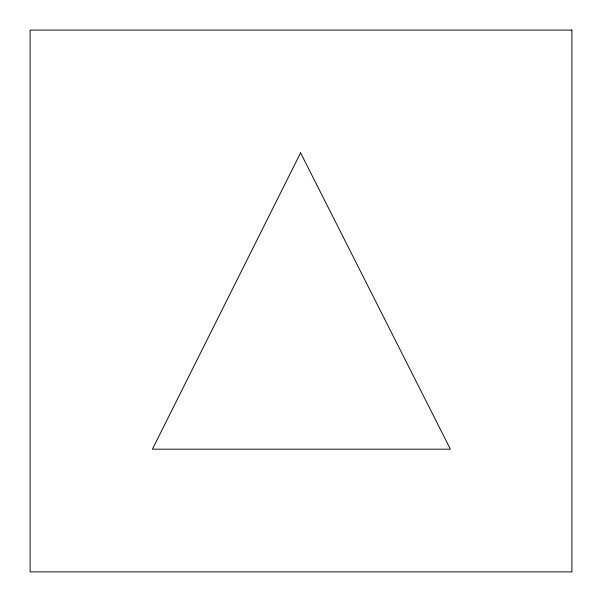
<?xml version="1.0" encoding="UTF-8"?>
<svg xmlns="http://www.w3.org/2000/svg" width="602" height="602" viewBox="0 0 602 602"><rect width="100%" height="100%" fill="white"/><g stroke="black" fill="none" stroke-linecap="round" stroke-linejoin="round"><path stroke-width="0.9" d="M300.594 152.818L152.411 449.182L450.401 449.182L300.594 152.818M571.9 30.1L30.1 30.1L30.1 571.9L571.9 571.9L571.9 30.1"/></g></svg>
